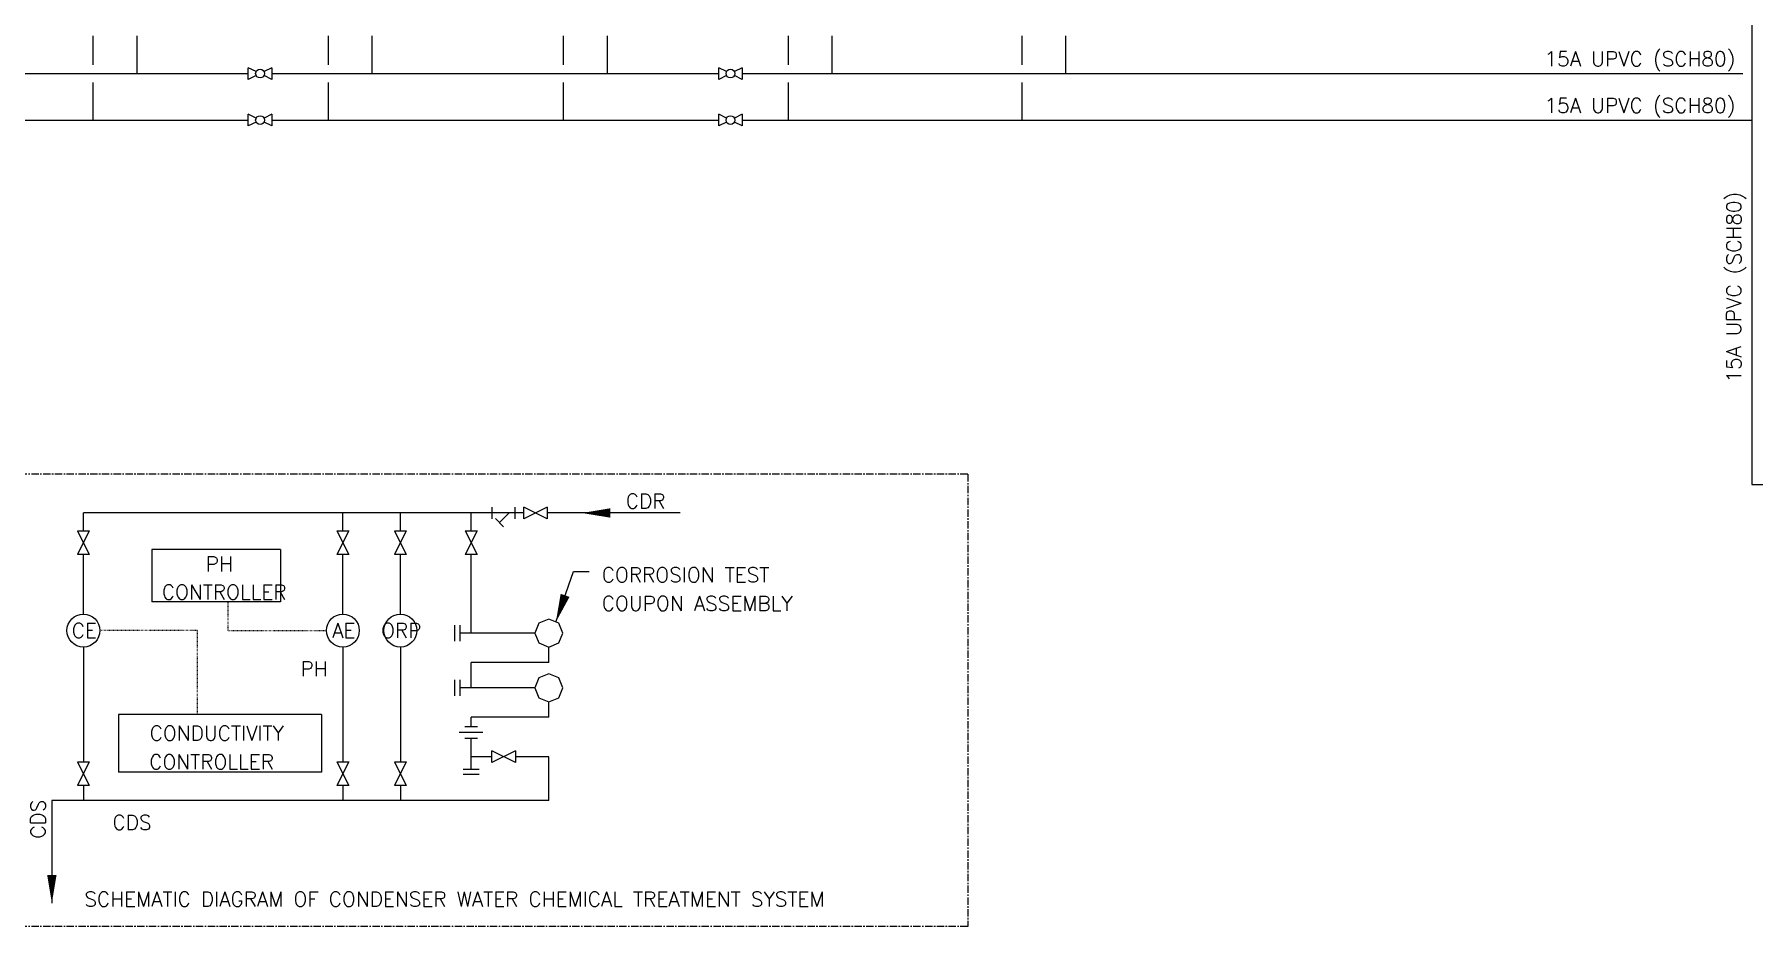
# Model space of a CAD drawing. Header units: millimetres. Extents: x 26 to 866, y -6072 to -5425.
# Drawn here: x 173.3 to 465.7, y -5739.4 to -5587.6 of the extents above; entities that cross this region are included whole.
import ezdxf
from ezdxf.enums import TextEntityAlignment as Align

# ---------------------------------------------------------------- set-up
doc = ezdxf.new("R2010")
doc.units = ezdxf.units.MM
doc.linetypes.add('CENTER', pattern=[2, 1.25, -0.25, 0.25, -0.25])
doc.linetypes.add('DOT2', pattern=[0.125, 0, -0.125])
for name, color, linetype in [('M-CWTR-COND', 6, 'Continuous'), ('M-CWTR-TEXT', 7, 'Continuous'), ('M-HVAC-VALVE-FUTURE', 8, 'Continuous')]:
    doc.layers.add(name, color=color, linetype=linetype)
doc.styles.add('AA-TXT', font='simplex.shx', dxfattribs={"width": 0.8, "bigfont": 'chineset.shx'})

# ---------------------------------------------------------------- blocks, each defined once
blk = doc.blocks.new('MF22DA')
at = {"linetype": 'ByBlock'}
for p, q in [((-0.5, 0), (-0.246, 0)), ((-0.246, 0.267), (-0.246, -0.267)), ((0, 0.5), (0, -0.5)), ((0.246, 0.267), (0.246, -0.267)), ((0.246, 0), (0.5, 0))]:
    blk.add_line(p, q, dxfattribs=at)
blk = doc.blocks.new('0111B')
for p, q in [((0, 4), (0.66, 2.67)), ((0, 4), (2, 4)), ((2, 4), (1.34, 2.67)), ((0.66, 1.33), (0, 0)), ((2, 0), (0, 0)), ((1.34, 1.33), (2, 0))]:
    blk.add_line(p, q)
blk.add_circle((1, 2), 0.75)
blk = doc.blocks.new('A$C95a938be')
at = {"layer": 'M-CWTR-COND'}
for p, q in [((-108.73, 69.66), (-108.73, 74.57)), ((-101.28, 68.16), (-101.28, 74.57)), ((-68.73, 69.66), (-68.73, 74.57)), ((-61.28, 68.16), (-61.28, 74.57)), ((-118.35, 68.16), (-42.35, 68.16)), ((-108.73, 60.24), (-108.73, 66.66)), ((-68.73, 60.24), (-68.73, 66.66)), ((-118.35, 60.24), (-42.35, 60.24))]:
    blk.add_line(p, q, dxfattribs=at)
at = {"layer": 'M-HVAC-VALVE-FUTURE'}
for p, q in [((133.36, 204.33), (133.36, -1.77)), ((-148.73, 69.66), (-148.73, 74.57)), ((-141.28, 68.16), (-141.28, 74.57)), ((-30.47, 69.66), (-30.47, 74.57)), ((-23.02, 68.16), (-23.02, 74.57)), ((9.28, 69.66), (9.28, 74.57)), ((16.72, 68.16), (16.72, 74.57)), ((-162.81, 68.16), (-122.35, 68.16)), ((-38.35, 68.16), (131.86, 68.16)), ((-148.73, 60.24), (-148.73, 66.66)), ((-30.47, 60.24), (-30.47, 66.66)), ((9.28, 60.24), (9.28, 66.66)), ((-162.81, 60.24), (-122.35, 60.24)), ((-38.35, 60.24), (133.36, 60.24)), ((133.36, -1.77), (183.59, -1.77))]:
    blk.add_line(p, q, dxfattribs=at)
at = {"layer": 'M-CWTR-TEXT', "rotation": 270}
for p in [(-122.35, 69.16), (-122.35, 61.24)]:
    blk.add_blockref('0111B', p, dxfattribs=at)
at = {"layer": 'M-HVAC-VALVE-FUTURE', "rotation": 270}
for p in [(-42.35, 69.16), (-42.35, 61.24)]:
    blk.add_blockref('0111B', p, dxfattribs=at)
at = {"layer": 'M-HVAC-VALVE-FUTURE', "linetype": 'Continuous', "style": 'AA-TXT'}
for p in [(114.34, 69.41), (114.34, 61.49)]:
    blk.add_text('15A UPVC (SCH80)', height=2.5, dxfattribs=at).set_placement(p, align=Align.CENTER)
blk.add_text('15A UPVC (SCH80)', height=2.5, rotation=90, dxfattribs=at).set_placement((131.57, 31.83), align=Align.CENTER)
at = {"layer": 'M-HVAC-VALVE-FUTURE', "style": 'AA-TXT'}
blk.add_attdef('R1F', text='', height=2.5, dxfattribs=at).set_placement((357.76, -91.11), align=Align.RIGHT)

msp = doc.modelspace()

# ---------------------------------------------------------------- linework, layer by layer
at = {"layer": 'M-CWTR-COND'}
for p, q in [((223.34, -5592.72), (223.34, -5587.8)), ((230.78, -5594.22), (230.78, -5587.8)), ((263.34, -5592.72), (263.34, -5587.8)), ((270.78, -5594.22), (270.78, -5587.8)), ((213.71, -5594.22), (289.71, -5594.22)), ((223.34, -5602.14), (223.34, -5595.72)), ((263.34, -5602.14), (263.34, -5595.72)), ((213.71, -5602.14), (289.71, -5602.14))]:
    msp.add_line(p, q, dxfattribs=at)
at = {"layer": 'M-HVAC-VALVE-FUTURE'}
for p, q in [((465.42, -5458.05), (465.42, -5664.15)), ((183.34, -5592.72), (183.34, -5587.8)), ((190.78, -5594.22), (190.78, -5587.8)), ((301.59, -5592.72), (301.59, -5587.8)), ((309.04, -5594.22), (309.04, -5587.8)), ((341.34, -5592.72), (341.34, -5587.8)), ((348.78, -5594.22), (348.78, -5587.8)), ((169.25, -5594.22), (209.71, -5594.22)), ((183.34, -5602.14), (183.34, -5595.72)), ((293.71, -5594.22), (463.92, -5594.22)), ((301.59, -5602.14), (301.59, -5595.72)), ((341.34, -5602.14), (341.34, -5595.72)), ((169.25, -5602.14), (209.71, -5602.14)), ((293.71, -5602.14), (465.42, -5602.14)), ((465.42, -5664.15), (515.65, -5664.15)), ((251.15, -5668.98), (181.66, -5668.98)), ((251.15, -5668), (251.15, -5669.95)), ((251.15, -5668), (251.15, -5669.95)), ((255.05, -5668.98), (251.15, -5668.98)), ((254.08, -5668.98), (252.44, -5670.62)), ((255.05, -5668), (255.05, -5669.95)), ((255.05, -5668), (255.05, -5669.95)), ((260.55, -5669.98), (256.55, -5667.98)), ((260.55, -5667.98), (256.55, -5669.98)), ((256.55, -5669.98), (256.55, -5667.98)), ((260.55, -5667.98), (260.55, -5669.98)), ((283.18, -5668.98), (260.55, -5668.98)), ((182.66, -5672.02), (180.66, -5676.02)), ((180.66, -5672.02), (182.66, -5676.02)), ((180.66, -5672.02), (182.66, -5672.02)), ((224.79, -5672.02), (226.79, -5672.02)), ((224.79, -5672.02), (226.79, -5676.02)), ((226.79, -5672.02), (224.79, -5676.02)), ((234.57, -5672.02), (236.57, -5672.02)), ((234.57, -5672.02), (236.57, -5676.02)), ((236.57, -5672.02), (234.57, -5676.02)), ((246.61, -5672.02), (248.61, -5672.02)), ((246.61, -5672.02), (248.61, -5676.02)), ((248.61, -5672.02), (246.61, -5676.02)), ((253.13, -5671.31), (251.75, -5669.93)), ((253.13, -5671.31), (251.75, -5669.93)), ((182.66, -5676.02), (180.66, -5676.02)), ((226.79, -5676.02), (224.79, -5676.02)), ((236.57, -5676.02), (234.57, -5676.02)), ((248.61, -5676.02), (246.61, -5676.02)), ((260.83, -5687.03), (259.14, -5687.73)), ((262.51, -5687.73), (260.83, -5687.03)), ((244.85, -5690.77), (244.85, -5688.05)), ((245.73, -5690.77), (245.73, -5688.05)), ((259.14, -5687.73), (258.45, -5689.41)), ((258.45, -5689.41), (259.14, -5691.09)), ((263.21, -5689.41), (262.51, -5687.73)), ((262.51, -5691.09), (263.21, -5689.41)), ((259.14, -5691.09), (260.83, -5691.79)), ((260.83, -5691.79), (262.51, -5691.09)), ((244.85, -5700.08), (244.85, -5697.36)), ((245.73, -5700.08), (245.73, -5697.36)), ((259.14, -5697.04), (258.45, -5698.72)), ((258.45, -5698.72), (259.14, -5700.4)), ((260.83, -5696.34), (259.14, -5697.04)), ((262.51, -5697.04), (260.83, -5696.34)), ((263.21, -5698.72), (262.51, -5697.04)), ((262.51, -5700.4), (263.21, -5698.72)), ((259.14, -5700.4), (260.83, -5701.1)), ((260.83, -5701.1), (262.51, -5700.4)), ((251.15, -5711.44), (251.15, -5709.44)), ((255.15, -5709.44), (251.15, -5711.44)), ((255.15, -5711.44), (251.15, -5709.44)), ((255.15, -5709.44), (255.15, -5711.44)), ((180.66, -5711.32), (182.66, -5711.32)), ((180.66, -5711.32), (182.66, -5715.32)), ((182.66, -5711.32), (180.66, -5715.32)), ((226.79, -5711.32), (224.79, -5715.32)), ((224.79, -5711.32), (226.79, -5715.32)), ((224.79, -5711.32), (226.79, -5711.32)), ((234.57, -5711.32), (236.57, -5711.32)), ((234.57, -5711.32), (236.57, -5715.32)), ((236.57, -5711.32), (234.57, -5715.32)), ((248.97, -5712.6), (246.26, -5712.6)), ((248.97, -5713.48), (246.26, -5713.48)), ((182.66, -5715.32), (180.66, -5715.32)), ((226.79, -5715.32), (224.79, -5715.32)), ((236.57, -5715.32), (234.57, -5715.32)), ((176.3, -5717.91), (176.3, -5735.37)), ((260.83, -5717.91), (176.3, -5717.91))]:
    msp.add_line(p, q, dxfattribs=at)
at = {"layer": 'M-HVAC-VALVE-FUTURE', "linetype": 'CENTER'}
for p, q in [((332.06, -5662.38), (169.53, -5662.38)), ((332.06, -5662.38), (332.06, -5739.35)), ((332.06, -5739.35), (169.53, -5739.35))]:
    msp.add_line(p, q, dxfattribs=at)
at = {"layer": 'M-HVAC-VALVE-FUTURE', "linetype": 'Continuous'}
for p, q in [((181.66, -5672.02), (181.66, -5668.98)), ((225.79, -5672.02), (225.79, -5668.98)), ((235.57, -5672.02), (235.57, -5668.98)), ((247.61, -5672.02), (247.61, -5668.98)), ((193.31, -5675.19), (193.31, -5684.07)), ((215.21, -5675.19), (193.31, -5675.19)), ((215.21, -5675.19), (215.21, -5684.07)), ((181.66, -5686.18), (181.66, -5676.02)), ((225.79, -5686.18), (225.79, -5676.02)), ((235.57, -5686.18), (235.57, -5676.02)), ((247.61, -5685.11), (247.61, -5676.02)), ((215.21, -5684.07), (193.31, -5684.07)), ((247.61, -5689.41), (247.61, -5685.11)), ((258.45, -5689.41), (245.73, -5689.41)), ((247.61, -5689.41), (245.73, -5689.41)), ((181.66, -5691.78), (181.66, -5711.32)), ((225.79, -5691.78), (225.79, -5711.32)), ((235.57, -5691.78), (235.57, -5711.32)), ((260.83, -5694.42), (260.83, -5691.79)), ((247.61, -5698.72), (247.61, -5694.42)), ((260.83, -5694.42), (247.61, -5694.42)), ((258.45, -5698.72), (245.73, -5698.72)), ((260.83, -5703.73), (260.83, -5701.1)), ((187.62, -5703.28), (187.62, -5713.07)), ((222.13, -5703.28), (187.62, -5703.28)), ((222.13, -5703.28), (222.13, -5713.07)), ((247.61, -5704.26), (247.61, -5703.73)), ((260.83, -5703.73), (247.61, -5703.73)), ((247.61, -5712.6), (247.61, -5708.29)), ((251.15, -5710.44), (247.61, -5710.44)), ((260.83, -5710.44), (255.15, -5710.44)), ((260.83, -5717.91), (260.83, -5710.44)), ((222.13, -5713.07), (187.62, -5713.07)), ((181.66, -5715.32), (181.66, -5717.91)), ((225.79, -5715.32), (225.79, -5717.91)), ((235.57, -5715.32), (235.57, -5717.91))]:
    msp.add_line(p, q, dxfattribs=at)
at = {"layer": 'M-HVAC-VALVE-FUTURE', "color": 4}
msp.add_line((256.55, -5668.98), (255.05, -5668.98), dxfattribs=at)
at = {"layer": 'M-HVAC-VALVE-FUTURE', "linetype": 'DOT2'}
for p, q in [((206.26, -5688.98), (206.26, -5684.07)), ((201.02, -5688.98), (184.46, -5688.98)), ((201.02, -5688.98), (201.02, -5703.28)), ((206.26, -5688.98), (222.99, -5688.98))]:
    msp.add_line(p, q, dxfattribs=at)
at = {"layer": 'M-HVAC-VALVE-FUTURE', "linetype": 'Continuous'}
for points in [[(266.48, -5668.98, 0, 1.6, 0), (271.28, -5668.98, 0, 0, 0)], [(176.3, -5735.37, 0, 1.6, 0), (176.3, -5730.57, 0, 0, 0)]]:
    msp.add_lwpolyline(points, format="xyseb", dxfattribs=at)
at = {"layer": 'M-HVAC-VALVE-FUTURE'}
msp.add_lwpolyline([(262.02, -5687.53), (264.99, -5678.93), (267.68, -5678.93)], dxfattribs=at)
msp.add_lwpolyline([(262.02, -5687.53, 0, 1.6, 0), (263.59, -5682.99, 0, 0, 0)], format="xyseb", dxfattribs=at)
for centre in [(181.66, -5688.98), (225.79, -5688.98), (235.57, -5688.98)]:
    msp.add_circle(centre, 2.8, dxfattribs=at)

# ---------------------------------------------------------------- block references
msp.add_blockref('A$C95a938be', (332.06, -5662.38))
at = {"layer": 'M-CWTR-TEXT', "rotation": 270}
for p in [(209.71, -5593.22), (209.71, -5601.14)]:
    msp.add_blockref('0111B', p, dxfattribs=at)
at = {"layer": 'M-HVAC-VALVE-FUTURE', "rotation": 270}
for p in [(289.71, -5593.22), (289.71, -5601.14)]:
    msp.add_blockref('0111B', p, dxfattribs=at)
at = {"layer": 'M-HVAC-VALVE-FUTURE', "color": 2, "linetype": 'Continuous', "xscale": 4.031999999999997, "yscale": 4.031999999999997, "zscale": 4.031999999999997, "rotation": 90.00000076484521}
msp.add_blockref('MF22DA', (247.61, -5706.28), dxfattribs=at)

# ---------------------------------------------------------------- texts
at = {"layer": 'M-HVAC-VALVE-FUTURE', "linetype": 'Continuous', "style": 'AA-TXT'}
for p in [(446.4, -5592.97), (446.4, -5600.89)]:
    msp.add_text('15A UPVC (SCH80)', height=2.5, dxfattribs=at).set_placement(p, align=Align.CENTER)
msp.add_text('15A UPVC (SCH80)', height=2.5, rotation=90, dxfattribs=at).set_placement((463.63, -5630.55), align=Align.CENTER)
for s, p in [(' CDR', (272.2, -5668.2)), ('PH', (202.48, -5678.91)), ('CORROSION TEST', (269.83, -5680.75)), ('CONTROLLER', (195, -5683.68)), ('COUPON ASSEMBLY', (269.83, -5685.61)), ('PH', (218.6, -5696.72)), ('CONDUCTIVITY', (192.94, -5707.69)), ('CONTROLLER', (192.86, -5712.58)), (' CDS', (184.89, -5722.87))]:
    msp.add_text(s, height=2.5, dxfattribs=at).set_placement(p)
at = {"layer": 'M-HVAC-VALVE-FUTURE', "style": 'AA-TXT'}
for s, p in [('CE', (181.82, -5688.98)), ('AE', (225.95, -5688.98)), ('ORP', (235.72, -5688.98))]:
    msp.add_text(s, height=2.5, dxfattribs=at).set_placement(p, align=Align.MIDDLE)
at = {"layer": 'M-HVAC-VALVE-FUTURE', "linetype": 'Continuous', "style": 'AA-TXT'}
msp.add_text(' CDS', height=2.5, rotation=90, dxfattribs=at).set_placement((175.19, -5726.1))
at = {"layer": 'M-HVAC-VALVE-FUTURE', "style": 'AA-TXT'}
msp.add_text('SCHEMATIC DIAGRAM OF CONDENSER WATER CHEMICAL TREATMENT SYSTEM', height=2.5, dxfattribs=at).set_placement((181.82, -5735.92))

doc.saveas('drawing.dxf')
